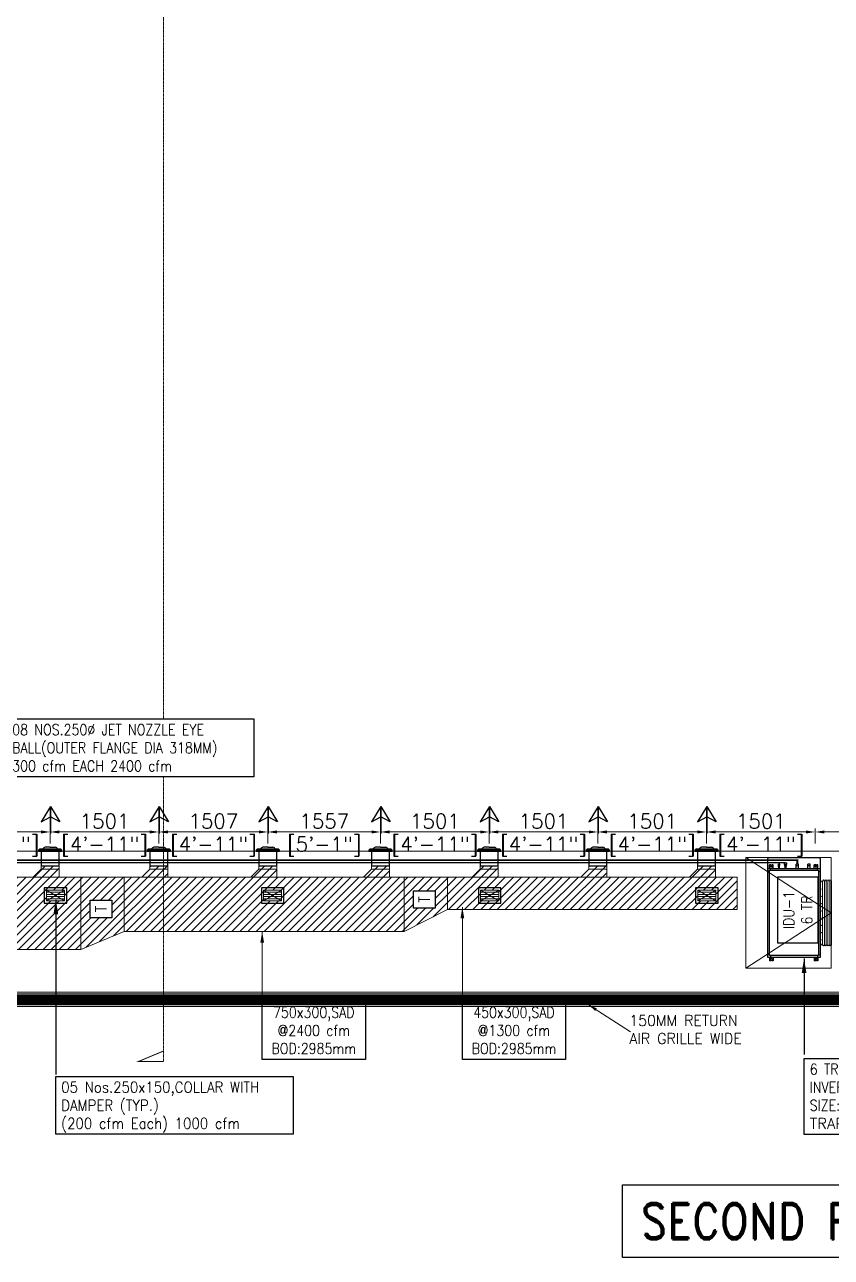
# Model space of a CAD drawing. Header units: millimetres. Extents: x -330573 to 5697, y 22061 to 198972.
# Drawn here: x -106268 to -95121, y 164887 to 181921 of the extents above; entities that cross this region are included whole.
import ezdxf

# ---------------------------------------------------------------- set-up
doc = ezdxf.new("R2010")
doc.units = ezdxf.units.MM
doc.linetypes.add('CENTER', pattern=[2, 1.25, -0.25, 0.25, -0.25])
doc.linetypes.add('HIDDEN', pattern=[0.375, 0.25, -0.125])
doc.layers.add('HVAC SAD', color=6, linetype='Continuous')
for name, color, linetype, lineweight in [('MECH. EQUIPMENT', 8, 'Continuous', 0), ('VL-AC- DRAIN', 42, 'Continuous', 5), ('VL-AC- SECTION', 7, 'Continuous', 18), ('VL-AC-ACCOUSTIC INSULATION', 32, 'Continuous', 25), ('VL-AC-DIM', 20, 'Continuous', 25), ('VL-AC-EQUIPMENT', 5, 'Continuous', 25), ('VL-AC-EQUIPMENT TEXT', 7, 'Continuous', 25), ('VL-AC-RAT', 1, 'Continuous', 5), ('VL-AC-SA', 6, 'Continuous', 5), ('VL-AC-SA_TEXT_50', 7, 'Continuous', 25), ('VL-AC-SAT', 72, 'Continuous', 25), ('VL-AC-UNIT TRAP DOOR', 40, 'Continuous', 18), ('VL-AC-VRF PIPE', 152, 'Continuous', 30), ('VL-FC', 21, 'Continuous', 18)]:
    doc.layers.add(name, color=color, linetype=linetype, lineweight=lineweight)
doc.styles.add('ROMANS', font='romans.shx', dxfattribs={"height": 200})
doc.styles.add('VOLTAS - ROMAND', font='romand.shx', dxfattribs={"width": 0.85})
doc.dimstyles.new('VL_DIM', dxfattribs={"dimscale": 1.25, "dimtxt": 200, "dimasz": 125, "dimexe": 50, "dimexo": 50, "dimgap": 50, "dimtad": 1, "dimdec": 0, "dimrnd": 1, "dimzin": 9, "dimdsep": 46, "dimtxsty": 'ROMANS', "dimcen": 0.09, "dimdle": 35, "dimclrd": 7, "dimclre": 7, "dimclrt": 7, "dimadec": 0, "dimazin": 0, "dimtfac": 1, "dimtdec": 0, "dimtmove": 2, "dimatfit": 3, "dimfxl": 1, "dimtolj": 1, "dimtzin": 0, "dimlwd": 15, "dimlwe": 15, "dimarcsym": 1})
doc.dimstyles.new('VOLTAS', dxfattribs={"dimscale": 100, "dimtxt": 2, "dimasz": 2, "dimexe": 0.5, "dimexo": 0.5, "dimgap": 0.5, "dimtad": 1, "dimdec": 0, "dimzin": 12, "dimdsep": 46, "dimtxsty": 'ROMANS', "dimcen": 10, "dimdle": 100, "dimclrd": 7, "dimclre": 7, "dimclrt": 7, "dimadec": 0, "dimazin": 0, "dimtfac": 1, "dimtdec": 0, "dimtmove": 1, "dimatfit": 3, "dimfxl": 0.18, "dimtolj": 1, "dimtzin": 0, "dimarcsym": 2})

# ---------------------------------------------------------------- blocks, each defined once
blk = doc.blocks.new('A$C6C724B98')
at = {"layer": 'VL-AC- SECTION', "linetype": 'CENTER', "lineweight": 0, "ltscale": 10}
blk.add_line((6977, -3049), (6977, 27620), dxfattribs=at)
at = {"layer": 'VL-AC- SECTION', "linetype": 'CENTER', "ltscale": 500, "const_width": 13.1}
blk.add_lwpolyline([(6977, -3049), (6630, -3049), (6977, -2904)], dxfattribs=at)
blk = doc.blocks.new('*U281')
at = {"color": 8}
for p, q in [((30, 66), (35241, 66)), ((30, 54), (35241, 54)), ((30, 42), (35241, 42)), ((30, 30), (35241, 30)), ((30, 18), (35241, 18)), ((30, 6), (35241, 6)), ((30, -6), (35241, -6)), ((30, -18), (35241, -18)), ((30, -30), (35241, -30)), ((30, -42), (35241, -42)), ((30, -54), (35241, -54))]:
    blk.add_line(p, q, dxfattribs=at)
for points in [[(5, 105), (5, -95), (35266, -95), (35266, 105)], [(30, 80), (30, -70), (35241, -70), (35241, 80)]]:
    blk.add_lwpolyline(points, close=True)
blk = doc.blocks.new('*U127')
at = {"color": 252, "lineweight": 9}
for p, q in [((783227, 315136), (783227, 315386)), ((783257, 315136), (783257, 315386)), ((783287, 315136), (783287, 315386)), ((783317, 315136), (783317, 315386))]:
    blk.add_line(p, q, dxfattribs=at)
at = {"layer": 'VL-AC-SAT'}
blk.add_lwpolyline([(783167, 315106), (783377, 315106), (783377, 315416), (783167, 315416)], close=True, dxfattribs=at)
at = {"layer": 'VL-AC-SAT', "lineweight": 20}
blk.add_lwpolyline([(783197, 315136), (783347, 315136), (783347, 315386), (783197, 315386)], close=True, dxfattribs=at)
blk = doc.blocks.new('*D314')
at = {"layer": 'Defpoints', "color": 0, "transparency": 16777216}
for p in [(-95344, 170765), (-95344, 170554), (-93821, 170554)]:
    blk.add_point(p, dxfattribs=at)
at = {"layer": 'VL-AC-DIM', "color": 7, "lineweight": 15, "transparency": 16777216}
for p, q in [((-95344, 170604), (-95344, 170815)), ((-93946, 170765), (-95219, 170765)), ((-93821, 170604), (-93821, 170815))]:
    blk.add_line(p, q, dxfattribs=at)
at = {"layer": 'VL-AC-DIM', "color": 7, "transparency": 16777216}
for points in [[(-95219, 170786), (-95219, 170744), (-95344, 170765)], [(-93946, 170786), (-93946, 170744), (-93821, 170765)]]:
    blk.add_solid(points, dxfattribs=at)
at = {"layer": 'VL-AC-DIM', "color": 7, "transparency": 16777216, "char_height": 200, "attachment_point": 5, "style": 'ROMANS'}
for s, insert in [('\\A1;1523', (-94583, 170915)), ("\\A1;[5']", (-94583, 170563))]:
    blk.add_mtext(s, dxfattribs=dict(at, insert=insert))
blk = doc.blocks.new('*D315')
at = {"layer": 'Defpoints', "color": 0, "transparency": 16777216}
for p in [(-96846, 170765), (-96846, 170554), (-95344, 170554)]:
    blk.add_point(p, dxfattribs=at)
at = {"layer": 'VL-AC-DIM', "color": 7, "lineweight": 15, "transparency": 16777216}
for p, q in [((-96846, 170604), (-96846, 170815)), ((-95469, 170765), (-96721, 170765)), ((-95344, 170604), (-95344, 170815))]:
    blk.add_line(p, q, dxfattribs=at)
at = {"layer": 'VL-AC-DIM', "color": 7, "transparency": 16777216}
for points in [[(-96721, 170786), (-96721, 170744), (-96846, 170765)], [(-95469, 170786), (-95469, 170744), (-95344, 170765)]]:
    blk.add_solid(points, dxfattribs=at)
at = {"layer": 'VL-AC-DIM', "color": 7, "transparency": 16777216, "char_height": 200, "attachment_point": 5, "style": 'ROMANS'}
for s, insert in [('\\A1;1501', (-96095, 170915)), ('\\A1;[4\'-11"]', (-96095, 170563))]:
    blk.add_mtext(s, dxfattribs=dict(at, insert=insert))
blk = doc.blocks.new('*D296')
at = {"layer": 'Defpoints', "color": 0, "transparency": 16777216}
for p in [(-98347, 170765), (-98347, 170554), (-96846, 170554)]:
    blk.add_point(p, dxfattribs=at)
at = {"layer": 'VL-AC-DIM', "color": 7, "lineweight": 15, "transparency": 16777216}
for p, q in [((-98347, 170604), (-98347, 170815)), ((-96971, 170765), (-98222, 170765)), ((-96846, 170604), (-96846, 170815))]:
    blk.add_line(p, q, dxfattribs=at)
at = {"layer": 'VL-AC-DIM', "color": 7, "transparency": 16777216}
for points in [[(-98222, 170786), (-98222, 170744), (-98347, 170765)], [(-96971, 170786), (-96971, 170744), (-96846, 170765)]]:
    blk.add_solid(points, dxfattribs=at)
at = {"layer": 'VL-AC-DIM', "color": 7, "transparency": 16777216, "char_height": 200, "attachment_point": 5, "style": 'ROMANS'}
for s, insert in [('\\A1;1501', (-97596, 170915)), ('\\A1;[4\'-11"]', (-97596, 170563))]:
    blk.add_mtext(s, dxfattribs=dict(at, insert=insert))
blk = doc.blocks.new('*D297')
at = {"layer": 'Defpoints', "color": 0, "transparency": 16777216}
for p in [(-99848, 170765), (-99848, 170554), (-98347, 170554)]:
    blk.add_point(p, dxfattribs=at)
at = {"layer": 'VL-AC-DIM', "color": 7, "lineweight": 15, "transparency": 16777216}
for p, q in [((-99848, 170604), (-99848, 170815)), ((-98472, 170765), (-99723, 170765)), ((-98347, 170604), (-98347, 170815))]:
    blk.add_line(p, q, dxfattribs=at)
at = {"layer": 'VL-AC-DIM', "color": 7, "transparency": 16777216}
for points in [[(-99723, 170786), (-99723, 170744), (-99848, 170765)], [(-98472, 170786), (-98472, 170744), (-98347, 170765)]]:
    blk.add_solid(points, dxfattribs=at)
at = {"layer": 'VL-AC-DIM', "color": 7, "transparency": 16777216, "char_height": 200, "attachment_point": 5, "style": 'ROMANS'}
for s, insert in [('\\A1;1501', (-99098, 170915)), ('\\A1;[4\'-11"]', (-99098, 170563))]:
    blk.add_mtext(s, dxfattribs=dict(at, insert=insert))
blk = doc.blocks.new('*D298')
at = {"layer": 'Defpoints', "color": 0, "transparency": 16777216}
for p in [(-101350, 170765), (-101350, 170554), (-99848, 170554)]:
    blk.add_point(p, dxfattribs=at)
at = {"layer": 'VL-AC-DIM', "color": 7, "lineweight": 15, "transparency": 16777216}
for p, q in [((-101350, 170604), (-101350, 170815)), ((-99973, 170765), (-101225, 170765)), ((-99848, 170604), (-99848, 170815))]:
    blk.add_line(p, q, dxfattribs=at)
at = {"layer": 'VL-AC-DIM', "color": 7, "transparency": 16777216}
for points in [[(-101225, 170786), (-101225, 170744), (-101350, 170765)], [(-99973, 170786), (-99973, 170744), (-99848, 170765)]]:
    blk.add_solid(points, dxfattribs=at)
at = {"layer": 'VL-AC-DIM', "color": 7, "transparency": 16777216, "char_height": 200, "attachment_point": 5, "style": 'ROMANS'}
for s, insert in [('\\A1;1501', (-100599, 170915)), ('\\A1;[4\'-11"]', (-100599, 170563))]:
    blk.add_mtext(s, dxfattribs=dict(at, insert=insert))
blk = doc.blocks.new('*D299')
at = {"layer": 'Defpoints', "color": 0, "transparency": 16777216}
for p in [(-102907, 170765), (-102907, 170554, 0), (-101350, 170554)]:
    blk.add_point(p, dxfattribs=at)
at = {"layer": 'VL-AC-DIM', "color": 7, "lineweight": 15, "transparency": 16777216}
for p, q in [((-102907, 170604), (-102907, 170815)), ((-101475, 170765), (-102782, 170765)), ((-101350, 170604), (-101350, 170815))]:
    blk.add_line(p, q, dxfattribs=at)
at = {"layer": 'VL-AC-DIM', "color": 7, "transparency": 16777216}
for points in [[(-102782, 170786), (-102782, 170744), (-102907, 170765)], [(-101475, 170786), (-101475, 170744), (-101350, 170765)]]:
    blk.add_solid(points, dxfattribs=at)
at = {"layer": 'VL-AC-DIM', "color": 7, "transparency": 16777216, "char_height": 200, "attachment_point": 5, "style": 'ROMANS'}
for s, insert in [('\\A1;1557', (-102128, 170915)), ('\\A1;[5\'-1"]', (-102128, 170563))]:
    blk.add_mtext(s, dxfattribs=dict(at, insert=insert))
blk = doc.blocks.new('*D300')
at = {"layer": 'Defpoints', "color": 0, "transparency": 16777216}
for p in [(-104414, 170765), (-104414, 170554), (-102907, 170554)]:
    blk.add_point(p, dxfattribs=at)
at = {"layer": 'VL-AC-DIM', "color": 7, "lineweight": 15, "transparency": 16777216}
for p, q in [((-104414, 170604), (-104414, 170815)), ((-103032, 170765), (-104289, 170765)), ((-102907, 170604), (-102907, 170815))]:
    blk.add_line(p, q, dxfattribs=at)
at = {"layer": 'VL-AC-DIM', "color": 7, "transparency": 16777216}
for points in [[(-104289, 170786), (-104289, 170744), (-104414, 170765)], [(-103032, 170786), (-103032, 170744), (-102907, 170765)]]:
    blk.add_solid(points, dxfattribs=at)
at = {"layer": 'VL-AC-DIM', "color": 7, "transparency": 16777216, "char_height": 200, "attachment_point": 5, "style": 'ROMANS'}
for s, insert in [('\\A1;1507', (-103660, 170915)), ('\\A1;[4\'-11"]', (-103660, 170563))]:
    blk.add_mtext(s, dxfattribs=dict(at, insert=insert))
blk = doc.blocks.new('*D301')
at = {"layer": 'Defpoints', "color": 0, "transparency": 16777216}
for p in [(-105915, 170765), (-105915, 170554), (-104414, 170554)]:
    blk.add_point(p, dxfattribs=at)
at = {"layer": 'VL-AC-DIM', "color": 7, "lineweight": 15, "transparency": 16777216}
for p, q in [((-105915, 170604), (-105915, 170815)), ((-104539, 170765), (-105790, 170765)), ((-104414, 170604), (-104414, 170815))]:
    blk.add_line(p, q, dxfattribs=at)
at = {"layer": 'VL-AC-DIM', "color": 7, "transparency": 16777216}
for points in [[(-105790, 170786), (-105790, 170744), (-105915, 170765)], [(-104539, 170786), (-104539, 170744), (-104414, 170765)]]:
    blk.add_solid(points, dxfattribs=at)
at = {"layer": 'VL-AC-DIM', "color": 7, "transparency": 16777216, "char_height": 200, "attachment_point": 5, "style": 'ROMANS'}
for s, insert in [('\\A1;1501', (-105164, 170915)), ('\\A1;[4\'-11"]', (-105164, 170563))]:
    blk.add_mtext(s, dxfattribs=dict(at, insert=insert))
blk = doc.blocks.new('*D302')
at = {"layer": 'Defpoints', "color": 0, "transparency": 16777216}
for p in [(-107416, 170765), (-107416, 170554), (-105915, 170554)]:
    blk.add_point(p, dxfattribs=at)
at = {"layer": 'VL-AC-DIM', "color": 7, "lineweight": 15, "transparency": 16777216}
for p, q in [((-107416, 170604), (-107416, 170815)), ((-106040, 170765), (-107291, 170765)), ((-105915, 170604), (-105915, 170815))]:
    blk.add_line(p, q, dxfattribs=at)
at = {"layer": 'VL-AC-DIM', "color": 7, "transparency": 16777216}
for points in [[(-107291, 170786), (-107291, 170744), (-107416, 170765)], [(-106040, 170786), (-106040, 170744), (-105915, 170765)]]:
    blk.add_solid(points, dxfattribs=at)
at = {"layer": 'VL-AC-DIM', "color": 7, "transparency": 16777216, "char_height": 200, "attachment_point": 5, "style": 'ROMANS'}
for s, insert in [('\\A1;1501', (-106665, 170915)), ('\\A1;[4\'-11"]', (-106665, 170563))]:
    blk.add_mtext(s, dxfattribs=dict(at, insert=insert))
blk = doc.blocks.new('VL SA JET NOZZEL')
at = {"layer": 'VL-AC-SAT'}
for p, q in [((4, 562, 0), (-125, 350, 0)), ((4, 562, 0), (4, 192, 0)), ((4, 192, 0), (4, 562, 0)), ((4, 562, 0), (134, 350, 0)), ((4, 562, 0), (4, 192, 0)), ((4, 192, 0), (4, 562, 0)), ((-125, 350, 0), (4, 419, 0)), ((134, 350, 0), (4, 419, 0)), ((0, 0), (-70, 0)), ((0, 0), (70, 0)), ((-160, -40), (-147, -25)), ((160, -40), (-160, -40)), ((160, -40), (147, -25))]:
    blk.add_line(p, q, dxfattribs=at)
for points in [[(-160, -40), (-160, -55), (160, -55), (160, -40)], [(147, -25), (-147, -25)]]:
    blk.add_lwpolyline(points, dxfattribs=at)
at = {"layer": 'VL-AC-SAT', "elevation": 0}
blk.add_lwpolyline([(125, -255), (125, -55), (-125, -55), (-125, -255)], close=True, dxfattribs=at)
at = {"layer": 'VL-AC-SAT'}
for centre, start, end in [((-64, -42), 97.9087, 155.9574), ((64, -42), 24.0426, 82.0913)]:
    blk.add_arc(centre, 42.9, start, end, dxfattribs=at)
blk = doc.blocks.new('VL 6 TR INVERTER UNIT')
at = {"layer": 'MECH. EQUIPMENT'}
for p, q in [((-97136, 27304), (-97104, 27304)), ((-97104, 27304), (-97104, 26424)), ((-97079, 27304), (-97079, 26424)), ((-97054, 27304), (-97054, 26424)), ((-97029, 27304), (-97029, 26424)), ((-97004, 27304), (-97004, 26424)), ((-96979, 27304), (-96979, 26424)), ((-97136, 26424), (-97104, 26424))]:
    blk.add_line(p, q, dxfattribs=at)
for points in [[(-97104, 27304), (-97092, 27319), (-97079, 27304)], [(-97079, 27304), (-97067, 27319), (-97054, 27304)], [(-97054, 27304), (-97042, 27319), (-97029, 27304)], [(-97029, 27304), (-97017, 27319), (-97004, 27304)], [(-97004, 27304), (-96992, 27319), (-96979, 27304)], [(-97104, 26424), (-97092, 26409), (-97079, 26424)], [(-97079, 26424), (-97067, 26409), (-97054, 26424)], [(-97054, 26424), (-97042, 26409), (-97029, 26424)], [(-97029, 26424), (-97017, 26409), (-97004, 26424)], [(-97004, 26424), (-96992, 26409), (-96979, 26424)]]:
    blk.add_lwpolyline(points, dxfattribs=at)
for centre in [(-97116, 27293), (-97116, 27191), (-97116, 27091), (-97116, 26991), (-97116, 26891), (-97116, 26791), (-97116, 26691), (-97116, 26591), (-97116, 26491), (-97116, 26431)]:
    blk.add_circle(centre, 1.45, dxfattribs=at)
at = {"layer": 'VL-AC-EQUIPMENT'}
for p, q in [((-97837, 27439), (-97862, 27439)), ((-97837, 27479), (-97837, 27529)), ((-97818, 27529), (-97837, 27529)), ((-97822, 27454), (-97822, 27479)), ((-97818, 27513), (-97820, 27513)), ((-97820, 27499), (-97804, 27499)), ((-97818, 27529), (-97818, 27513)), ((-97806, 27529), (-97806, 27513)), ((-97787, 27529), (-97806, 27529)), ((-97787, 27479), (-97787, 27529)), ((-97695, 27536), (-97714, 27536)), ((-97714, 27518), (-97714, 27536)), ((-97714, 27518), (-97695, 27518)), ((-97711, 27516), (-97711, 27518)), ((-97711, 27516), (-97697, 27516)), ((-97711, 27502), (-97711, 27516)), ((-97711, 27502), (-97697, 27502)), ((-97709, 27479), (-97709, 27502)), ((-97701, 27513), (-97703, 27513)), ((-97700, 27479), (-97700, 27502)), ((-97698, 27516), (-97698, 27518)), ((-97697, 27502), (-97697, 27516)), ((-97695, 27518), (-97695, 27536)), ((-97628, 27531), (-97628, 27557)), ((-97628, 27557), (-97599, 27557)), ((-97628, 27531), (-97599, 27531)), ((-97625, 27509), (-97625, 27526)), ((-97625, 27526), (-97602, 27526)), ((-97625, 27509), (-97602, 27509)), ((-97624, 27526), (-97624, 27531)), ((-97621, 27479), (-97621, 27509)), ((-97605, 27479), (-97605, 27509)), ((-97602, 27526), (-97602, 27531)), ((-97602, 27509), (-97602, 27526)), ((-97599, 27531), (-97599, 27557)), ((-97469, 27479), (-97468, 27512)), ((-97436, 27537), (-97468, 27537)), ((-97468, 27512), (-97468, 27537)), ((-97436, 27512), (-97468, 27512)), ((-97436, 27512), (-97436, 27537)), ((-97435, 27479), (-97436, 27512)), ((-97275, 27512), (-97308, 27512)), ((-97308, 27479), (-97308, 27512)), ((-97275, 27537), (-97307, 27537)), ((-97307, 27512), (-97307, 27537)), ((-97275, 27512), (-97275, 27537)), ((-97275, 27479), (-97275, 27512)), ((-97218, 27479), (-97218, 27529)), ((-97199, 27529), (-97218, 27529)), ((-97199, 27513), (-97201, 27513)), ((-97201, 27499), (-97185, 27499)), ((-97199, 27529), (-97199, 27513)), ((-97187, 27529), (-97187, 27513)), ((-97168, 27529), (-97187, 27529)), ((-97185, 27513), (-97187, 27513)), ((-97176, 27454), (-97176, 27479)), ((-97168, 27479), (-97168, 27529)), ((-97161, 27439), (-97136, 27439)), ((-97837, 26289), (-97862, 26289)), ((-97837, 26249), (-97837, 26199)), ((-97822, 26274), (-97822, 26249)), ((-97787, 26249), (-97787, 26199)), ((-97218, 26249), (-97218, 26199)), ((-97176, 26274), (-97176, 26249)), ((-97168, 26249), (-97168, 26199)), ((-97161, 26289), (-97136, 26289)), ((-97818, 26199), (-97837, 26199)), ((-97804, 26229), (-97820, 26229)), ((-97820, 26215), (-97818, 26215)), ((-97818, 26199), (-97818, 26215)), ((-97806, 26199), (-97806, 26215)), ((-97806, 26215), (-97804, 26215)), ((-97787, 26199), (-97806, 26199)), ((-97199, 26199), (-97218, 26199)), ((-97185, 26229), (-97201, 26229)), ((-97201, 26215), (-97199, 26215)), ((-97199, 26199), (-97199, 26215)), ((-97187, 26215), (-97185, 26215)), ((-97187, 26199), (-97187, 26215)), ((-97168, 26199), (-97187, 26199))]:
    blk.add_line(p, q, dxfattribs=at)
at = {"layer": 'VL-AC-EQUIPMENT', "flags": 128}
blk.add_lwpolyline([(-97862, 27479), (-97862, 27604, -0.414214), (-97837, 27629), (-97161, 27629, -0.414214), (-97136, 27604), (-97136, 27479)], format="xyb", dxfattribs=at)
for points in [[(-97136, 26249), (-97862, 26249), (-97862, 27479), (-97136, 27479)], [(-97161, 26274), (-97837, 26274), (-97837, 27454), (-97161, 27454)]]:
    blk.add_lwpolyline(points, close=True, dxfattribs=at)
at = {"layer": 'VL-AC-EQUIPMENT'}
for centre, start, end in [((-97820, 27506), 90, 270), ((-97804, 27506), 270, 90), ((-97201, 27506), 90, 270), ((-97185, 27506), 270, 90), ((-97820, 26222), 90, 270), ((-97804, 26222), 270, 90), ((-97201, 26222), 90, 270), ((-97185, 26222), 270, 90)]:
    blk.add_arc(centre, 7, start, end, dxfattribs=at)

msp = doc.modelspace()

# ---------------------------------------------------------------- hatches: boundary and pattern name
at = {"layer": 'VL-AC-ACCOUSTIC INSULATION'}
h = msp.add_hatch(dxfattribs=at)
h.set_pattern_fill('ANSI31', color=8, scale=25)
h.set_pattern_definition([(45, (-1.31, 64006.3), (-56.1266, 56.1266), [])])
h.paths.add_polyline_path([(-107290.9, 170251.8), (-107540.9, 170251.8), (-107650.9, 170141.8), (-107290.9, 170141.8)])
h.paths.add_polyline_path([(-107290.9, 170299), (-107540.9, 170299), (-107540.9, 170251.8), (-107290.9, 170251.8)])
h.paths.add_polyline_path([(-105492.8, 170141.8), (-107010.3, 170141.8), (-107010.3, 169141.8), (-105492.8, 169141.8)])
h.paths.add_polyline_path([(-105967.6, 169811.8), (-105967.6, 169961.8), (-105717.6, 169961.8), (-105717.6, 169811.8)], flags=16)
h.paths.add_polyline_path([(-105789.9, 170251.8), (-106039.9, 170251.8), (-106149.9, 170141.8), (-105789.9, 170141.8)])
h.paths.add_polyline_path([(-105789.9, 170299), (-106039.9, 170299), (-106039.9, 170251.8), (-105789.9, 170251.8)])
h.paths.add_polyline_path([(-104892.8, 170141.8), (-105492.8, 170141.8), (-105492.8, 169141.8), (-104892.8, 169391.8)])
h.paths.add_polyline_path([(-101025.9, 170141.8), (-104892.8, 170141.8), (-104892.8, 169391.8), (-101025.9, 169391.8)])
h.paths.add_polyline_path([(-102967.6, 169961.8), (-102717.6, 169961.8), (-102717.6, 169811.8), (-102967.6, 169811.8)], flags=16)
h.paths.add_polyline_path([(-104288.9, 170251.8), (-104538.9, 170251.8), (-104648.9, 170141.8), (-104288.9, 170141.8)])
h.paths.add_polyline_path([(-104288.9, 170299), (-104538.9, 170299), (-104538.9, 170251.8), (-104288.9, 170251.8)])
h.paths.add_polyline_path([(-102781.9, 170251.8), (-103031.9, 170251.8), (-103141.9, 170141.8), (-102781.9, 170141.8)])
h.paths.add_polyline_path([(-102781.9, 170299), (-103031.9, 170299), (-103031.9, 170251.8), (-102781.9, 170251.8)])
h.paths.add_polyline_path([(-101224.9, 170251.8), (-101474.9, 170251.8), (-101584.9, 170141.8), (-101224.9, 170141.8)])
h.paths.add_polyline_path([(-101224.9, 170299), (-101474.9, 170299), (-101474.9, 170251.8), (-101224.9, 170251.8)])
h.paths.add_polyline_path([(-96420.7, 170141.8), (-100425.9, 170141.8), (-100425.9, 169691.8), (-96420.7, 169691.8)])
h.paths.add_polyline_path([(-99717.6, 169811.8), (-99967.6, 169811.8), (-99967.6, 169961.8), (-99717.6, 169961.8)], flags=16)
h.paths.add_polyline_path([(-96967.6, 169961.8), (-96717.6, 169961.8), (-96717.6, 169811.8), (-96967.6, 169811.8)], flags=16)
h.paths.add_polyline_path([(-100425.9, 170141.8), (-101025.9, 170141.8), (-101025.9, 169391.8), (-100425.9, 169691.8)])
h.paths.add_polyline_path([(-99723.5, 170251.8), (-99973.5, 170251.8), (-100083.5, 170141.8), (-99723.5, 170141.8)])
h.paths.add_polyline_path([(-99723.5, 170299), (-99973.5, 170299), (-99973.5, 170251.8), (-99723.5, 170251.8)])
h.paths.add_polyline_path([(-98222.1, 170251.8), (-98472.1, 170251.8), (-98582.1, 170141.8), (-98222.1, 170141.8)])
h.paths.add_polyline_path([(-98222.1, 170299), (-98472.1, 170299), (-98472.1, 170251.8), (-98222.1, 170251.8)])
h.paths.add_polyline_path([(-96720.7, 170251.8), (-96970.7, 170251.8), (-97080.7, 170141.8), (-96720.7, 170141.8)])
h.paths.add_polyline_path([(-96720.7, 170299), (-96970.7, 170299), (-96970.7, 170251.8), (-96720.7, 170251.8)])

# ---------------------------------------------------------------- linework, layer by layer
at = {"layer": 'VL-AC- DRAIN', "linetype": 'HIDDEN', "ltscale": 0.5, "const_width": 20}
msp.add_lwpolyline([(-95751.9, 170340.1), (-110134.1, 170340.1), (-110134.1, 170706.8), (-110807.9, 170706.8)], dxfattribs=at)
at = {"layer": 'VL-AC-SA', "ltscale": 150}
for p, q in [((-105967.6, 169961.8, 0), (-105717.6, 169811.8, 0)), ((-105967.6, 169811.8, 0), (-105717.6, 169961.8, 0)), ((-102967.6, 169961.8, 0), (-102717.6, 169811.8, 0)), ((-102967.6, 169811.8, 0), (-102717.6, 169961.8, 0)), ((-99967.6, 169961.8, 0), (-99717.6, 169811.8, 0)), ((-99967.6, 169811.8, 0), (-99717.6, 169961.8, 0)), ((-96967.6, 169961.8, 0), (-96717.6, 169811.8, 0)), ((-96967.6, 169811.8, 0), (-96717.6, 169961.8, 0))]:
    msp.add_line(p, q, dxfattribs=at)
at = {"layer": 'VL-AC-SA'}
for points in [[(-106039.9, 170251.8), (-106149.9, 170141.8)], [(-106039.9, 170251.8), (-105789.9, 170251.8)], [(-104538.9, 170251.8), (-104648.9, 170141.8)], [(-104538.9, 170251.8), (-104288.9, 170251.8)], [(-103031.9, 170251.8), (-103141.9, 170141.8)], [(-103031.9, 170251.8), (-102781.9, 170251.8)], [(-101474.9, 170251.8), (-101584.9, 170141.8)], [(-101474.9, 170299), (-101474.9, 170251.8)], [(-101474.9, 170251.8), (-101224.9, 170251.8)], [(-101224.9, 170299), (-101224.9, 170141.8)], [(-99973.5, 170251.8), (-100083.5, 170141.8)], [(-99973.5, 170299), (-99973.5, 170251.8)], [(-99973.5, 170251.8), (-99723.5, 170251.8)], [(-99723.5, 170299), (-99723.5, 170141.8)], [(-98472.1, 170251.8), (-98582.1, 170141.8)], [(-98472.1, 170299), (-98472.1, 170251.8)], [(-98472.1, 170251.8), (-98222.1, 170251.8)], [(-98222.1, 170299), (-98222.1, 170141.8)], [(-96970.7, 170251.8), (-97080.7, 170141.8)], [(-96970.7, 170299), (-96970.7, 170251.8)], [(-96970.7, 170251.8), (-96720.7, 170251.8)], [(-96720.7, 170299), (-96720.7, 170141.8)], [(-109710.3, 170141.8), (-96420.7, 170141.8)], [(-96420.7, 170141.8), (-96420.7, 169691.8)], [(-100425.9, 169691.8), (-96420.7, 169691.8)], [(-104892.8, 169391.8), (-101025.9, 169391.8)], [(-109710.3, 169141.8), (-105492.8, 169141.8)]]:
    msp.add_lwpolyline(points, dxfattribs=at)
at = {"layer": 'VL-AC-SA', "elevation": 0}
for points in [[(-106039.9, 170299), (-106039.9, 170251.8)], [(-105789.9, 170299), (-105789.9, 170141.8)], [(-104538.9, 170299), (-104538.9, 170251.8)], [(-104288.9, 170299), (-104288.9, 170141.8)], [(-103031.9, 170299), (-103031.9, 170251.8)], [(-102781.9, 170299), (-102781.9, 170141.8)]]:
    msp.add_lwpolyline(points, dxfattribs=at)
at = {"layer": 'VL-AC-SA'}
for points in [[(-105492.8, 170141.8), (-104892.8, 170141.8), (-104892.8, 169391.8), (-105492.8, 169141.8)], [(-101025.9, 170141.8), (-100425.9, 170141.8), (-100425.9, 169691.8), (-101025.9, 169391.8)]]:
    msp.add_lwpolyline(points, close=True, dxfattribs=at)
at = {"layer": 'VL-AC-SA', "ltscale": 150, "elevation": 0}
for points in [[(-105967.6, 169961.8), (-105717.6, 169961.8), (-105717.6, 169811.8), (-105967.6, 169811.8)], [(-102967.6, 169961.8), (-102717.6, 169961.8), (-102717.6, 169811.8), (-102967.6, 169811.8)], [(-99967.6, 169961.8), (-99717.6, 169961.8), (-99717.6, 169811.8), (-99967.6, 169811.8)], [(-96967.6, 169961.8), (-96717.6, 169961.8), (-96717.6, 169811.8), (-96967.6, 169811.8)]]:
    msp.add_lwpolyline(points, close=True, dxfattribs=at)
at = {"layer": 'VL-FC', "const_width": 15}
msp.add_lwpolyline([(-74570.9, 171091.9), (-77200.7, 171091.9), (-77200.7, 170501.3), (-109889.9, 170501.3), (-109889.9, 171091.9), (-111960.9, 171091.9), (-111961.4, 190581.8), (-78805.9, 190581.8), (-78805.9, 188901.9)], dxfattribs=at)

# ---------------------------------------------------------------- block references
at = {"layer": 'HVAC SAD'}
msp.add_blockref('A$C6C724B98', (-111326.8, 170641.9), dxfattribs=at)
at = {"layer": 'VL-AC-SAT'}
for p in [(-105914.9, 170554, 0), (-104413.9, 170554, 0), (-102906.9, 170554, 0), (-101349.9, 170554), (-99848.5, 170554), (-98347.1, 170554), (-96845.7, 170554)]:
    msp.add_blockref('VL SA JET NOZZEL', p, dxfattribs=at)
at = {"layer": 'VL-AC-SAT', "linetype": 'HIDDEN', "lineweight": 0, "rotation": 270}
for p in [(-421103.2, 953159, 0), (-418103.2, 953159, 0), (-415103.2, 953159, 0), (-412103.2, 953159, 0)]:
    msp.add_blockref('*U127', p, dxfattribs=at)

# ---------------------------------------------------------------- texts
at = {"layer": 'VL-AC-SA_TEXT_50', "insert": (-97911.8, 168235.3, 166161.6), "char_height": 150, "width": 1964.598, "attachment_point": 1, "style": 'VOLTAS - ROMAND'}
msp.add_mtext('\\pxql;{\\W0.95;150MM RETURN AIR GRILLE WIDE}', dxfattribs=at)
at = {"layer": 'VL-AC-SA_TEXT_50', "attachment_point": 5, "style": 'VOLTAS - ROMAND', "bg_fill": 19, "box_fill_scale": 1.5, "bg_fill_color": 256, "bg_fill_transparency": 0}
for s, insert, char_height, width in [('\\pxql;{\\W0.9;\\C7;05 Nos.250x150,COLLAR WITH\\PDAMPER (TYP.)\\P(200 cfm Each) 1000 cfm }', (-104196.6, 166962.8, 7444.7), 150, 3132.214), ('\\pxql;SECOND FLOOR FOR HVAC PLAN', (-92046.1, 165386.9), 500, 11417.128)]:
    msp.add_mtext(s, dxfattribs=dict(at, insert=insert, char_height=char_height, width=width))

# ---------------------------------------------------------------- dimensions: what is measured, and where the dimension line sits
at = {"layer": 'VL-AC-DIM'}
for base, p1, p2, picture, middle in [((-107415.9, 170765.2, 0), (-105914.9, 170554, 0), (-107415.9, 170554, 0), '*D302', (-106665.4, 170765.2, 0)), ((-105914.9, 170765.2, 0), (-104413.9, 170554, 0), (-105914.9, 170554, 0), '*D301', (-105164.4, 170765.2, 0)), ((-104413.9, 170765.2, 0), (-102906.9, 170554, 0), (-104413.9, 170554, 0), '*D300', (-103660.4, 170765.2, 0)), ((-102906.9, 170765.2), (-101349.9, 170554), (-102906.9, 170554, 0), '*D299', (-102128.4, 170765.2)), ((-101349.9, 170765.2), (-99848.5, 170554), (-101349.9, 170554), '*D298', (-100599.2, 170765.2)), ((-99848.5, 170765.2), (-98347.1, 170554), (-99848.5, 170554), '*D297', (-99097.8, 170765.2)), ((-98347.1, 170765.2), (-96845.7, 170554), (-98347.1, 170554), '*D296', (-97596.4, 170765.2)), ((-96845.7, 170765.2), (-95344.3, 170554), (-96845.7, 170554), '*D315', (-96095, 170765.2)), ((-95344.3, 170765.2), (-93821.2, 170554), (-95344.3, 170554), '*D314', (-94582.7, 170765.2))]:
    dim = msp.add_linear_dim(base=base, p1=p1, p2=p2, dimstyle='VL_DIM', override={"dimscale": 1, "dimpost": '\\X'}, dxfattribs=at)
    dim.commit()
    dim.dimension.update_dxf_attribs({"geometry": picture, "text_midpoint": middle})

# ---------------------------------------------------------------- leaders
at = {"layer": 'VL-AC-EQUIPMENT TEXT'}
msp.add_leader([(-95497.9, 169015.3), (-95497.9, 167690.7)], dimstyle='VOLTAS', override={"dimtad": 0}, dxfattribs=at)
at = {"layer": 'VL-AC-UNIT TRAP DOOR'}
msp.add_leader([(-98478, 168377.2), (-97894.1, 168004.2)], dimstyle='VL_DIM', override={"dimscale": 1, "dimgap": 50, "dimtad": 0}, dxfattribs=at)

# ---------------------------------------------------------------- next in the draw order: texts
at = {"layer": 'VL-AC-EQUIPMENT TEXT', "insert": (-95584.1, 169686.3, 0), "char_height": 150, "width": 766.5, "attachment_point": 5, "rotation": 90, "style": 'VOLTAS - ROMAND', "bg_fill": 19, "box_fill_scale": 1.5, "bg_fill_color": 256, "bg_fill_transparency": 0}
msp.add_mtext('IDU-1\\P6 TR', dxfattribs=at)
at = {"layer": 'VL-AC-EQUIPMENT TEXT', "insert": (-93738.4, 167086.6, 0), "char_height": 150, "width": 3363.279, "attachment_point": 5, "style": 'VOLTAS - ROMAND', "bg_fill": 19, "box_fill_scale": 1.5, "bg_fill_color": 256, "bg_fill_transparency": 0}
msp.add_mtext('\\pxql;6 TR IDU-1 (2200 cfm) \\PINVERTER UNIT \\PSIZE:-1230(L)x726(W)x404(H)\\P{\\W1;\\C7;TRAP DOOR:1530(L)x1180(W)}', dxfattribs=at)
at = {"layer": 'VL-AC-SA_TEXT_50', "char_height": 150, "attachment_point": 5, "style": 'VOLTAS - ROMAND', "bg_fill": 19, "box_fill_scale": 1.5, "bg_fill_color": 256, "bg_fill_transparency": 0}
for s, insert, width in [('\\pxql;08 NOS.250∅ JET NOZZLE EYE BALL(OUTER FLANGE DIA 318MM)  \\P300 cfm EACH 2400 cfm', (-104809.2, 171927.8), 3261.857), ('750x300,SAD\\P@2400 cfm\\PBOD:2985mm ', (-102272.4, 168022.5), 1276.5), ('450x300,SAD\\P@1300 cfm\\PBOD:2985mm ', (-99506.3, 168022.5), 1276.5)]:
    msp.add_mtext(s, dxfattribs=dict(at, insert=insert, width=width))
at = {"layer": 'VL-AC-SA_TEXT_50', "char_height": 150, "width": 92.571, "attachment_point": 5, "rotation": 90, "style": 'VOLTAS - ROMAND', "bg_fill": 19, "box_fill_scale": 1.5, "bg_fill_color": 256, "bg_fill_transparency": 0}
for insert in [(-100744.8, 169832), (-105211.8, 169701.8)]:
    msp.add_mtext('T', dxfattribs=dict(at, insert=insert))

# ---------------------------------------------------------------- next in the draw order: leaders
at = {"layer": 'VL-AC-SA_TEXT_50'}
msp.add_leader([(-105836.9, 169828.4, 0), (-105836.9, 167415.2, 0)], dimstyle='VOLTAS', override={"dimtad": 0}, dxfattribs=at)

# ---------------------------------------------------------------- next in the draw order: linework, layer by layer
at = {"layer": 'VL-AC-UNIT TRAP DOOR'}
msp.add_lwpolyline([(-96300.5, 170412.1), (-95124.5, 170412.1), (-95124.5, 168882.1), (-96300.5, 168882.1)], close=True, dxfattribs=at)
msp.add_lwpolyline([(-96300.5, 168882.1), (-95124.5, 169647.1), (-96300.5, 170412.1)], dxfattribs=at)
at = {"layer": 'VL-AC-VRF PIPE', "const_width": 25}
msp.add_lwpolyline([(-111194.5, 194593.5), (-111194.5, 194462.2), (-112245.2, 194462.2), (-112245.2, 170944.8), (-110005.9, 170944.8), (-110005.9, 170376.1), (-95590.5, 170376.1), (-95590.5, 170320.1)], dxfattribs=at)

# ---------------------------------------------------------------- next in the draw order: block references
at = {"layer": 'VL-AC-EQUIPMENT'}
msp.add_blockref('VL 6 TR INVERTER UNIT', (1861.5, 142783.4), dxfattribs=at)
at = {"layer": 'VL-AC-RAT', "xscale": -1, "rotation": 180}
msp.add_blockref('*U281', (-110291.6, 168457.2, 0), dxfattribs=at)

# ---------------------------------------------------------------- next in the draw order: leaders
at = {"layer": 'VL-AC-SA_TEXT_50'}
for points in [[(-100219.5, 169726.8), (-100219.5, 168422.2)], [(-102985.7, 169391.8), (-102985.7, 168422.2)]]:
    msp.add_leader(points, dimstyle='VL_DIM', override={"dimtad": 0, "dimclrd": 256}, dxfattribs=at)

doc.saveas('drawing.dxf')
